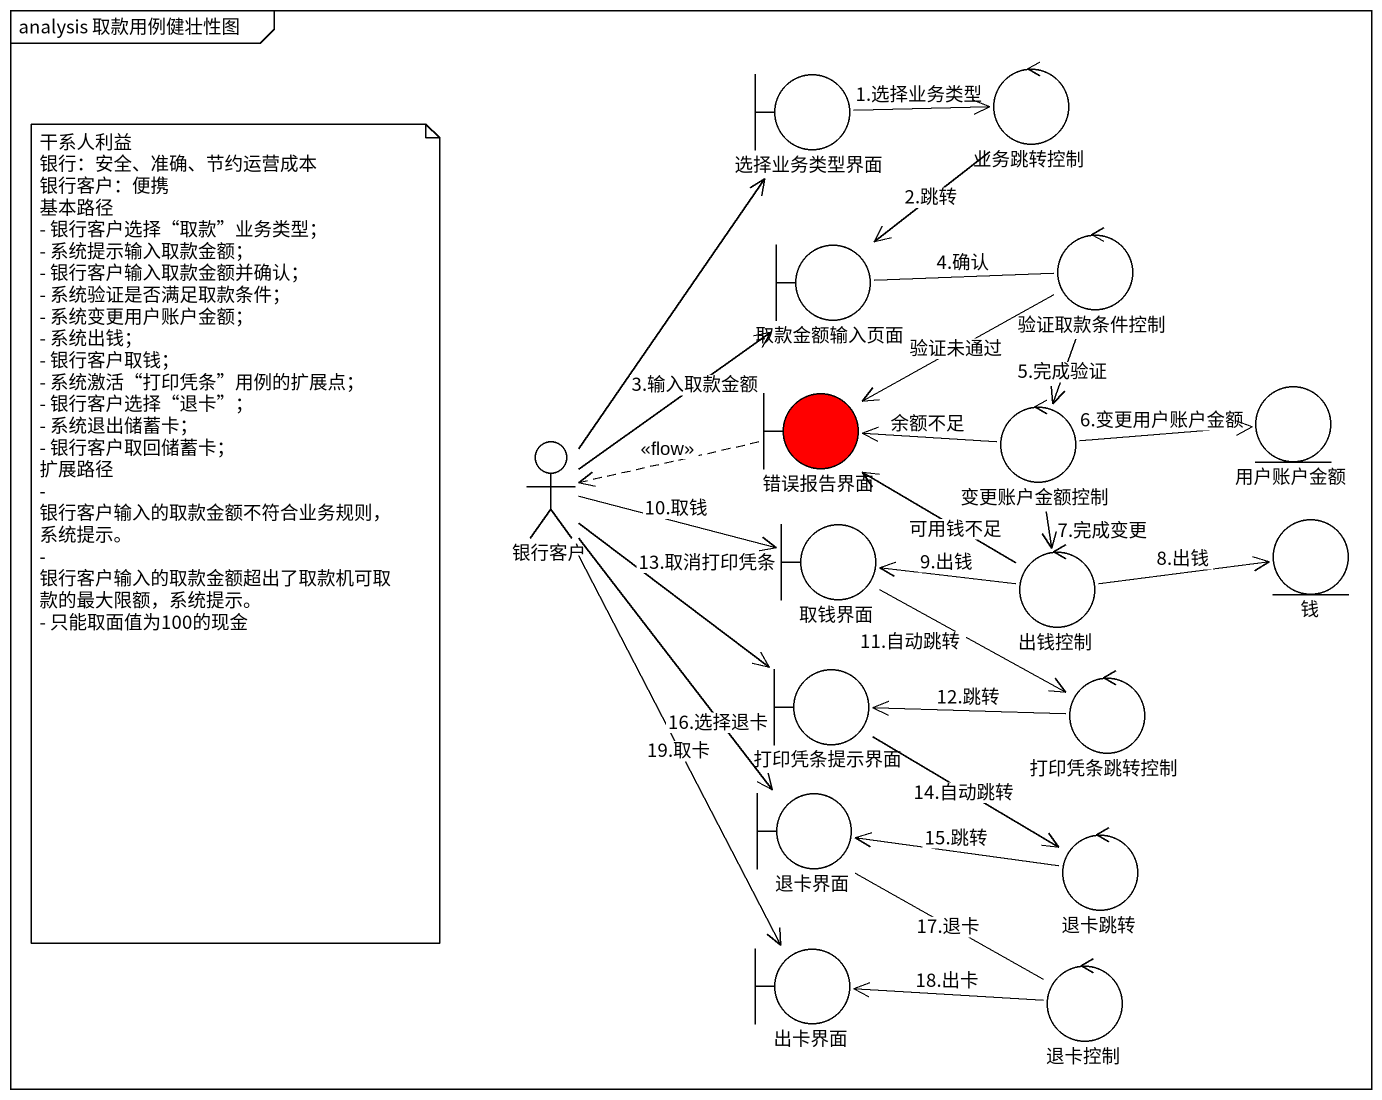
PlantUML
@startuml
mainframe analysis 取款用例健壮性图
boundary 选择业务类型界面
control 业务跳转控制
boundary 取款金额输入页面
control 验证取款条件控制
boundary 错误报告界面 #FF0000
control 变更账户金额控制
entity 用户账户金额
actor 银行客户
boundary 取钱界面
control 出钱控制
entity 钱
boundary 打印凭条提示界面
control 打印凭条跳转控制
boundary 退卡界面
control 退卡跳转
boundary 出卡界面
control 退卡控制
选择业务类型界面 -right-> 业务跳转控制 : 1.选择业务类型
业务跳转控制 --> 取款金额输入页面 : 2.跳转
验证取款条件控制 -left- 取款金额输入页面 : 4.确认
验证取款条件控制 -left-> 错误报告界面 : 验证未通过
验证取款条件控制 --> 变更账户金额控制 : 5.完成验证
错误报告界面 .left.> 银行客户 : <<flow>>
变更账户金额控制 -left-> 错误报告界面 : 余额不足
变更账户金额控制 -right-> 用户账户金额 : 6.变更用户账户金额
变更账户金额控制 --> 出钱控制 : 7.完成变更
银行客户 -up-> 选择业务类型界面
银行客户 -up-> 取款金额输入页面 : 3.输入取款金额
银行客户 -right-> 取钱界面 : 10.取钱
银行客户 --> 打印凭条提示界面 : 13.取消打印凭条
银行客户 --> 退卡界面 : 16.选择退卡
银行客户 --> 出卡界面 : 19.取卡
取钱界面 -right-> 打印凭条跳转控制 : 11.自动跳转
出钱控制 -up-> 错误报告界面 : 可用钱不足
出钱控制 -left-> 取钱界面 : 9.出钱
出钱控制 -right-> 钱 : 8.出钱
打印凭条提示界面 --> 退卡跳转 : 14.自动跳转
打印凭条跳转控制 -left-> 打印凭条提示界面 : 12.跳转
退卡界面 -- 退卡控制 : 17.退卡
退卡跳转 -left-> 退卡界面 : 15.跳转
退卡控制 -left-> 出卡界面 : 18.出卡
note as N1
  干系人利益
  银行：安全、准确、节约运营成本
  银行客户：便携
  基本路径
  - 银行客户选择“取款”业务类型；
  - 系统提示输入取款金额；
  - 银行客户输入取款金额并确认；
  - 系统验证是否满足取款条件；
  - 系统变更用户账户金额；
  - 系统出钱；
  - 银行客户取钱；
  - 系统激活“打印凭条”用例的扩展点；
  - 银行客户选择“退卡”；
  - 系统退出储蓄卡；
  - 银行客户取回储蓄卡；
  扩展路径
  - 银行客户输入的取款金额不符合业务规则，系统提示。
  - 银行客户输入的取款金额超出了取款机可取款的最大限额，系统提示。
  - 只能取面值为100的现金
end note
@enduml
